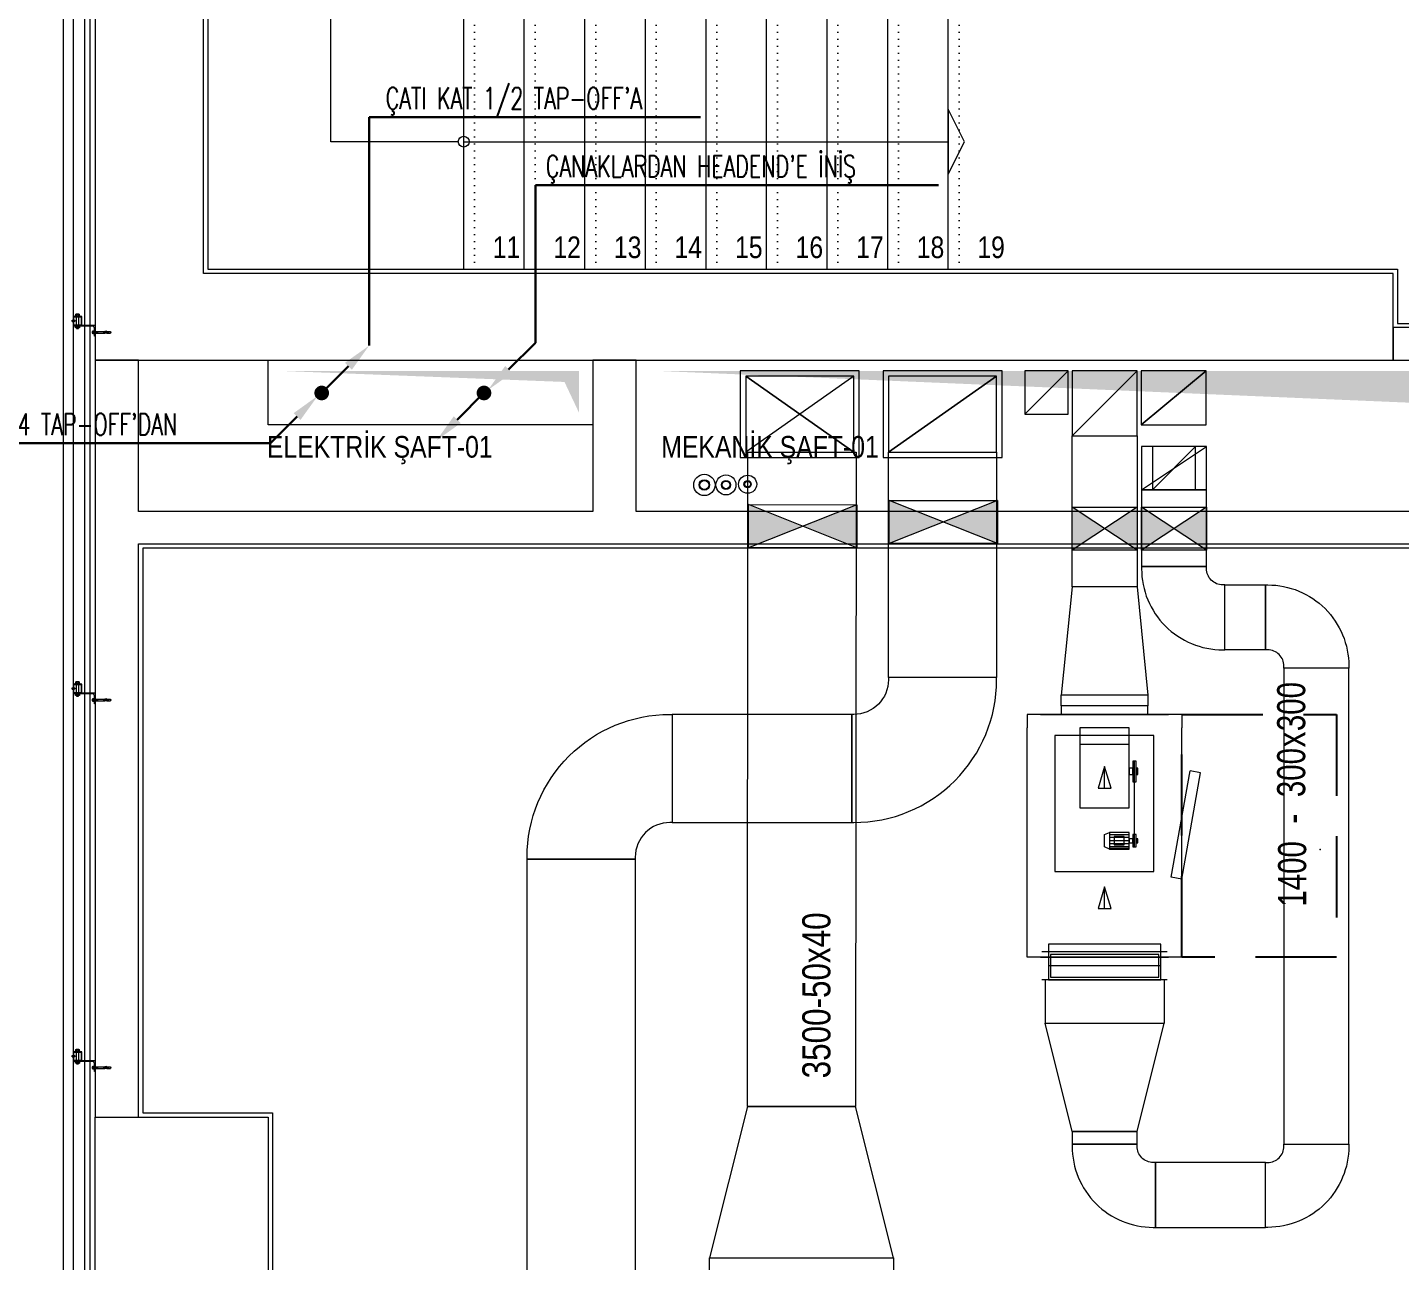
# Model space of a CAD drawing. Extents: x -2365 to 41970, y -230 to 8114.
# Drawn here: x 23765 to 24399, y 3126 to 3696 of the extents above; entities that cross this region are included whole.
import ezdxf
from ezdxf.enums import TextEntityAlignment as Align

# ---------------------------------------------------------------- set-up
doc = ezdxf.new("R2010")
doc.units = 0
doc.header["$LTSCALE"] = 25
doc.linetypes.add('DASHED', pattern=[0.75, 0.5, -0.25])
doc.linetypes.add('DOT2', pattern=[0.125, 0, -0.125])
doc.layers.get('0').update_dxf_attribs({"color": 9, "lineweight": 9})
for name, color, linetype, lineweight in [('00', 9, 'Continuous', 9), ('01', 9, 'Continuous', 9), ('06D', 9, 'Continuous', 9), ('09D', 9, 'Continuous', 9), ('10', 9, 'Continuous', 9), ('10A', 9, 'Continuous', 9), ('14', 9, 'Continuous', 9), ('19', 9, 'Continuous', 9), ('19D', 9, 'DOT2', 9), ('21', 9, 'Continuous', 9), ('33', 9, 'BATTING', 9), ('E-AŞAĞIDAN GELİP YUKARIYA GİDEN HAT', 7, 'Continuous', 30), ('E-KABLO', 7, 'Continuous', 30)]:
    doc.layers.add(name, color=color, linetype=linetype, lineweight=lineweight)
doc.styles.add('DEBI-BLOCK', font='arial.ttf', dxfattribs={"width": 0.8})
doc.styles.add('E-YAZI', font='txttw.shx')
doc.styles.add('MuuM_TEXT-STANDART', font='ARIALN.TTF')
doc.styles.add('Y200-ARIAL', font='arial.ttf', dxfattribs={"width": 0.8})
doc.linetypes.add('BATTING', pattern='A,0.0001,-0.1,[134,ltypeshp.shx,S=0.1,R=0,X=-0.1,Y=0],-0.2,[134,ltypeshp.shx,S=0.1,R=180,X=0.1,Y=0],-0.1', length=0.4001)

# ---------------------------------------------------------------- blocks, each defined once
blk = doc.blocks.new('0_arrowstairs')
blk.add_lwpolyline([(0, 0), (0, -30), (15, 0), (0, 30)], close=True)
blk = doc.blocks.new('*U501')
blk.add_lwpolyline([(0, 0), (0, 448)])
blk.add_circle((0, 0), 5)
at = {"rotation": 90}
blk.add_blockref('0_arrowstairs', (0, 448), dxfattribs=at)
blk = doc.blocks.new('*U497')
blk.add_lwpolyline([(0, 0), (0, 504)])
blk.add_circle((0, 0), 5)
at = {"rotation": 90}
blk.add_blockref('0_arrowstairs', (0, 504), dxfattribs=at)
blk = doc.blocks.new('merdvn2.mekanik')
at = {"layer": '19', "linetype": 'Continuous'}
for points in [[(23955.84, -297.5), (23955.84, -179.5)], [(24036.58, -302.5), (23978.25, -179.5)], [(24042.17, -302.5), (23983.84, -179.5)], [(24011.84, -237.5), (24011.84, -179.5)], [(24039.84, -297.5), (24039.84, -179.5)], [(24067.84, -297.5), (24067.84, -179.5)], [(24095.84, -297.5), (24095.84, -179.5)], [(24123.84, -297.5), (24123.84, -179.5)], [(24151.84, -297.5), (24151.84, -179.5)], [(24179.84, -297.5), (24179.84, -179.5)], [(24207.84, -297.5), (24207.84, -179.5)], [(23983.84, -297.5), (23983.84, -191.48)], [(24011.84, -297.5), (24011.84, -249.48)], [(24036.58, -302.5), (23955.84, -302.5), (23955.84, -322.5), (23955.84, -322.5), (24230.84, -322.5), (24230.84, -307.5), (24235.84, -307.5), (24235.84, -327.5), (24230.84, -327.5), (23950.84, -327.5), (23950.84, -327.5), (23950.84, -297.5), (24034.25, -297.5)], [(23955.84, -445.5), (23955.84, -327.5)], [(23983.84, -445.5), (23983.84, -327.5)], [(24011.84, -445.5), (24011.84, -327.5)], [(24039.84, -445.5), (24039.84, -327.5)], [(24067.84, -445.5), (24067.84, -327.5)], [(24095.84, -445.5), (24095.84, -327.5)], [(24123.84, -445.5), (24123.84, -327.5)], [(24151.84, -445.5), (24151.84, -327.5)], [(24179.84, -445.5), (24179.84, -327.5)]]:
    blk.add_lwpolyline(points, dxfattribs=at)
at = {"layer": '19'}
for points in [[(24042.17, -302.5), (23983.84, -179.5)], [(23953.34, -386.5), (23894.34, -386.5), (23894.34, -238.5), (23948.34, -238.5)], [(24039.84, -297.5), (24235.84, -297.5), (24235.84, -297.5), (24235.84, -302.5), (24235.84, -302.5), (24042.17, -302.5)]]:
    blk.add_lwpolyline(points, dxfattribs=at)
at = {"layer": '19D'}
for points in [[(23950.84, -297.5), (23950.84, -179.5)], [(23978.84, -302.5), (23978.84, -179.5)], [(24006.84, -228), (24006.84, -179.5)], [(24034.84, -241.83), (24034.84, -179.5)], [(24062.84, -302.5), (24062.84, -179.5)], [(24090.84, -302.5), (24090.84, -179.5)], [(24118.84, -302.5), (24118.84, -179.5)], [(24146.84, -302.5), (24146.84, -179.5)], [(24174.84, -302.5), (24174.84, -179.5)], [(24202.84, -302.5), (24202.84, -179.5)], [(24006.84, -241.83), (24006.84, -236.5)], [(24006.84, -302.5), (24006.84, -239.78)], [(23960.84, -445.5), (23960.84, -327.5)], [(23988.84, -445.5), (23988.84, -327.5)], [(24016.84, -445.5), (24016.84, -327.5)], [(24044.84, -445.5), (24044.84, -327.5)], [(24072.84, -445.5), (24072.84, -327.5)], [(24100.84, -445.5), (24100.84, -327.5)], [(24128.84, -445.5), (24128.84, -327.5)], [(24156.84, -445.5), (24156.84, -327.5)], [(24184.84, -445.5), (24184.84, -327.5)]]:
    blk.add_lwpolyline(points, dxfattribs=at)
at = {"layer": '19', "xscale": 0.5, "yscale": 0.5, "zscale": 0.5}
for name, p, rotation in [('*U497', (24207.84, -238.5), 90), ('*U501', (23955.84, -386.5), 270)]:
    blk.add_blockref(name, p, dxfattribs=dict(at, rotation=rotation))
at = {"layer": '21', "style": 'MuuM_TEXT-STANDART'}
for s, p in [('10', (23939.65, -184.5)), ('9', (23967.65, -184.5)), ('8', (23995.65, -184.5)), ('7', (24023.65, -184.5)), ('6', (24051.65, -184.5)), ('5', (24079.65, -184.5)), ('4', (24107.65, -184.5)), ('3', (24135.65, -184.5)), ('2', (24163.65, -184.5)), ('1', (24191.65, -184.5)), ('M01 (19x16.5 / 28)', (24127.43, -223.28)), ('11', (23981.98, -430.33)), ('12', (24009.98, -430.33)), ('13', (24037.98, -430.33)), ('14', (24065.98, -430.33)), ('15', (24093.98, -430.33)), ('16', (24121.98, -430.33)), ('17', (24149.98, -430.33)), ('18', (24177.98, -430.33)), ('19', (24205.98, -430.33))]:
    blk.add_text(s, height=10, dxfattribs=at).set_placement(p, align=Align.TOP_RIGHT)
blk = doc.blocks.new('p-kolon-80x80-vw')
at = {"layer": '01'}
blk.add_lwpolyline([(-40, -40), (-40, 40), (40, 40), (40, -40)], close=True, dxfattribs=at)
blk = doc.blocks.new('cxvxv')
for p, q in [((-21988.4, 8560.98, 0), (-21988.4, 8560.32, 0)), ((-21988.4, 8560.32, 0), (-21986.64, 8560.32, 0)), ((-21986.86, 8561.07, 0), (-21988.18, 8561.07, 0)), ((-21988.02, 8561.25, 0), (-21987.03, 8561.3, 0)), ((-21988.02, 8561.25, 0), (-21988, 8561.26, 0)), ((-21988, 8561.23, 0), (-21988.02, 8561.25, 0)), ((-21988.02, 8561.13, 0), (-21987.03, 8561.19, 0)), ((-21988.02, 8561.13, 0), (-21988, 8561.14, 0)), ((-21988, 8561.11, 0), (-21988.02, 8561.13, 0)), ((-21988.02, 8560.32, 0), (-21987.02, 8560.32, 0)), ((-21988.02, 8560.28, 0), (-21988.02, 8560.32, 0)), ((-21988.02, 8560.11, 0), (-21988.02, 8555.61, 0)), ((-21988, 8561.3, 0), (-21987.94, 8561.35, 0)), ((-21988, 8561.26, 0), (-21988, 8561.3, 0)), ((-21988, 8561.14, 0), (-21988, 8561.23, 0)), ((-21988, 8561.07, 0), (-21988, 8561.11, 0)), ((-21987.96, 8560.98, 0), (-21987.96, 8560.32, 0)), ((-21987.54, 8561.35, 0), (-21987.94, 8561.35, 0)), ((-21987.7, 8561.05, 0), (-21987.7, 8561.08, 0)), ((-21987.7, 8561.07, 0), (-21987.7, 8561.07, 0)), ((-21987.54, 8561.35, 0), (-21987.1, 8561.35, 0)), ((-21987.03, 8561.3, 0), (-21987.1, 8561.35, 0)), ((-21987.08, 8560.64, 0), (-21987.08, 8560.98, 0)), ((-21987.08, 8560.64, 0), (-21987.08, 8560.32, 0)), ((-21987.06, 8560.32, 0), (-21987.06, 8560.28, 0)), ((-21987.06, 8555.61, 0), (-21987.06, 8560.11, 0)), ((-21987.05, 8561.32, 0), (-21987.03, 8561.3, 0)), ((-21987.03, 8561.3, 0), (-21987.05, 8561.28, 0)), ((-21987.03, 8561.3, 0), (-21987.05, 8561.29, 0)), ((-21987.05, 8561.28, 0), (-21987.05, 8561.2, 0)), ((-21987.05, 8561.2, 0), (-21987.03, 8561.19, 0)), ((-21987.03, 8561.19, 0), (-21987.05, 8561.17, 0)), ((-21987.05, 8561.17, 0), (-21987.05, 8561.08, 0)), ((-21987.05, 8561.08, 0), (-21987.03, 8561.07, 0)), ((-21987.02, 8560.32, 0), (-21987.02, 8560.28, 0)), ((-21987.02, 8555.61, 0), (-21987.02, 8560.11, 0)), ((-21986.64, 8560.32, 0), (-21986.64, 8560.98, 0)), ((-21988.4, 8555.4, 0), (-21986.64, 8555.4, 0)), ((-21988.4, 8554.74, 0), (-21988.4, 8555.4, 0)), ((-21986.86, 8554.65, 0), (-21988.17, 8554.65, 0)), ((-21988.02, 8555.44, 0), (-21988.02, 8555.4, 0)), ((-21988.02, 8555.4, 0), (-21987.02, 8555.4, 0)), ((-21987.96, 8554.74, 0), (-21987.96, 8555.4, 0)), ((-21987.08, 8555.08, 0), (-21987.08, 8555.4, 0)), ((-21987.08, 8555.08, 0), (-21987.08, 8554.74, 0)), ((-21987.06, 8555.4, 0), (-21987.06, 8555.44, 0)), ((-21987.02, 8555.4, 0), (-21987.02, 8555.44, 0)), ((-21986.64, 8555.4, 0), (-21986.64, 8554.74, 0))]:
    blk.add_line(p, q)
at = {"elevation": 0}
for points in [[(-21986.3, 8560.11), (-21988.7, 8560.11), (-21988.7, 8560.28), (-21986.3, 8560.28)], [(-21986.3, 8555.61), (-21988.7, 8555.61), (-21988.7, 8555.44), (-21986.3, 8555.44)]]:
    blk.add_lwpolyline(points, close=True, dxfattribs=at)
for points in [[(-21987.98, 8560.28), (-21987.98, 8560.32)], [(-21987.98, 8560.11), (-21987.98, 8555.61)], [(-21987.98, 8555.44), (-21987.98, 8555.4)]]:
    blk.add_lwpolyline(points, dxfattribs=at)
for centre, radius, start, end in [((-21988.18, 8560.75, 0), 0.315, 45.8497, 134.1503), ((-21987.52, 8559.95, 0), 1.12, 66.87008, 113.12992), ((-21987.52, 8559.95, 0), 1.12, 66.87008, 113.12992), ((-21986.86, 8560.76, 0), 0.313, 45.44896, 134.55104), ((-21988.18, 8554.97, 0), 0.315, 225.8497, 314.1503), ((-21987.52, 8555.77, 0), 1.12, 246.87008, 293.12992), ((-21987.52, 8555.77, 0), 1.12, 246.87008, 293.12992), ((-21986.86, 8554.96, 0), 0.313, 225.44896, 314.55104)]:
    blk.add_arc(centre, radius, start, end)
blk = doc.blocks.new('VIDA')
for p, q in [((-18072, 6523.9), (-18071.9, 6524)), ((-18071.9, 6523.8), (-18072, 6523.9)), ((-18071.9, 6524), (-18070.1, 6524.7)), ((-18069.6, 6522.9), (-18071.9, 6523.8)), ((-18069.7, 6524.9), (-18070.6, 6523.2)), ((-18070.6, 6523.2), (-18070.1, 6524.7)), ((-18070.1, 6524.7), (-18069.9, 6525.1)), ((-18069.9, 6525.1), (-18070.1, 6524.1)), ((-18070.1, 6524.1), (-18070, 6524.3)), ((-18070, 6524.3), (-18069.8, 6525.1)), ((-18069.9, 6525.1), (-18069.8, 6525.1)), ((-18069.8, 6525.1), (-18069.7, 6524.9)), ((-18069.7, 6524.9), (-18069.3, 6525)), ((-18069.6, 6522.8), (-18069.1, 6525)), ((-18069.6, 6522.8), (-18069.6, 6522.9)), ((-18069.4, 6522.4), (-18069.6, 6522.8)), ((-18068.9, 6525.3), (-18069.4, 6522.4)), ((-18069.3, 6522.4), (-18069.4, 6522.4)), ((-18069.3, 6522.4), (-18068.9, 6525.3)), ((-18069.3, 6525), (-18069.1, 6525)), ((-18069.1, 6522.8), (-18069.3, 6522.4)), ((-18069.1, 6525), (-18068.9, 6525.3)), ((-18068.7, 6522.8), (-18069.1, 6522.8)), ((-18068.9, 6525.3), (-18068.9, 6525.3)), ((-18068.9, 6525.3), (-18068.7, 6525)), ((-18068.7, 6522.8), (-18068.2, 6525)), ((-18068.7, 6525), (-18068.2, 6525)), ((-18068.5, 6522.4), (-18068.7, 6522.8)), ((-18068, 6525.3), (-18068.5, 6522.4)), ((-18068.4, 6522.4), (-18068.5, 6522.4)), ((-18068.4, 6522.4), (-18067.9, 6525.3)), ((-18068.2, 6522.8), (-18068.4, 6522.4)), ((-18068.2, 6522.8), (-18068.4, 6522.4)), ((-18068.2, 6525), (-18068, 6525.3)), ((-18067.7, 6525), (-18068.2, 6522.8)), ((-18067.7, 6522.8), (-18068.2, 6522.8)), ((-18067.9, 6525.3), (-18068, 6525.3)), ((-18067.9, 6525.3), (-18067.7, 6525)), ((-18067.7, 6522.8), (-18067.2, 6525)), ((-18067.7, 6525), (-18067.2, 6525)), ((-18067.5, 6522.4), (-18067.7, 6522.8)), ((-18067, 6525.3), (-18067.5, 6522.4)), ((-18067.4, 6522.4), (-18067.5, 6522.4)), ((-18067.4, 6522.4), (-18066.9, 6525.3)), ((-18067.2, 6522.8), (-18067.4, 6522.4)), ((-18067.2, 6522.8), (-18067.4, 6522.4)), ((-18067.2, 6525), (-18067, 6525.3)), ((-18066.7, 6525), (-18067.2, 6522.8)), ((-18066.7, 6522.8), (-18067.2, 6522.8)), ((-18066.9, 6525.3), (-18067, 6525.3)), ((-18066.9, 6525.3), (-18066.7, 6525)), ((-18066.3, 6525), (-18066.7, 6525)), ((-18066.7, 6522.8), (-18066.3, 6525)), ((-18066.5, 6522.4), (-18066.7, 6522.8)), ((-18066.1, 6525.3), (-18066.5, 6522.4)), ((-18066.5, 6522.4), (-18066, 6525.3)), ((-18066.3, 6522.8), (-18066.5, 6522.4)), ((-18066.3, 6522.8), (-18066.5, 6522.4)), ((-18066.5, 6522.4), (-18066.5, 6522.4)), ((-18066.3, 6525), (-18066.1, 6525.3)), ((-18065.8, 6525), (-18066.3, 6522.8)), ((-18066.3, 6522.8), (-18065.8, 6522.8)), ((-18066, 6525.3), (-18066.1, 6525.3)), ((-18066, 6525.3), (-18065.8, 6525)), ((-18065.8, 6522.8), (-18065.3, 6525)), ((-18065.8, 6525), (-18065.3, 6525)), ((-18065.6, 6522.4), (-18065.8, 6522.8)), ((-18065.1, 6525.3), (-18065.6, 6522.4)), ((-18065.5, 6522.4), (-18065.6, 6522.4)), ((-18065.5, 6522.4), (-18065, 6525.3)), ((-18065.3, 6522.8), (-18065.5, 6522.4)), ((-18065.3, 6522.8), (-18065.5, 6522.4)), ((-18065.3, 6525), (-18065.1, 6525.3)), ((-18064.8, 6525), (-18065.3, 6522.8)), ((-18064.8, 6522.8), (-18065.3, 6522.8)), ((-18065.1, 6525.3), (-18065, 6525.3)), ((-18065, 6525.3), (-18064.8, 6525)), ((-18064.8, 6525), (-18064.3, 6525)), ((-18064.8, 6522.8), (-18064.3, 6525)), ((-18064.6, 6522.4), (-18064.8, 6522.8)), ((-18064.1, 6525.3), (-18064.6, 6522.4)), ((-18064.5, 6522.4), (-18064.6, 6522.4)), ((-18064.5, 6522.4), (-18064, 6525.3)), ((-18064.3, 6522.8), (-18064.5, 6522.4)), ((-18064.3, 6522.8), (-18064.5, 6522.4)), ((-18064.3, 6525), (-18064.1, 6525.3)), ((-18063.8, 6525), (-18064.3, 6522.8)), ((-18063.8, 6522.8), (-18064.3, 6522.8)), ((-18064, 6525.3), (-18064.1, 6525.3)), ((-18064, 6525.3), (-18063.8, 6525)), ((-18063.8, 6522.8), (-18062, 6525)), ((-18062, 6525), (-18063.8, 6525)), ((-18063.6, 6522.4), (-18063.8, 6522.8)), ((-18063.6, 6522.4), (-18061.7, 6525.3)), ((-18061.8, 6525.3), (-18063.6, 6522.4)), ((-18062, 6522.8), (-18063.6, 6522.4)), ((-18062, 6522.8), (-18063.6, 6522.4)), ((-18063.6, 6522.4), (-18063.6, 6522.4)), ((-18061.5, 6525), (-18063.4, 6522.8)), ((-18063.4, 6522.8), (-18061.5, 6522.8)), ((-18061.7, 6525.3), (-18063.2, 6525.3)), ((-18062.7, 6522.4), (-18061.5, 6522.8)), ((-18062.6, 6522.4), (-18062.1, 6525.3)), ((-18062.4, 6522.8), (-18062.6, 6522.4)), ((-18062.4, 6522.8), (-18062.6, 6522.4)), ((-18062.6, 6522.4), (-18061.3, 6522.4)), ((-18062.4, 6525), (-18062.2, 6525.3)), ((-18061.5, 6525), (-18062.4, 6525)), ((-18061.5, 6522.8), (-18062.4, 6525)), ((-18061.9, 6525), (-18062.4, 6522.8)), ((-18061.9, 6522.8), (-18062.4, 6522.8)), ((-18062.2, 6525.3), (-18062.1, 6525.3)), ((-18062.2, 6525.3), (-18061.3, 6522.4)), ((-18062.1, 6525.3), (-18061.9, 6525)), ((-18062, 6525), (-18061.8, 6525.3)), ((-18061.9, 6525), (-18061.4, 6525)), ((-18061.9, 6522.8), (-18061.4, 6525)), ((-18061.7, 6522.4), (-18061.9, 6522.8)), ((-18061.2, 6525.3), (-18061.7, 6522.4)), ((-18061.7, 6525.3), (-18061.5, 6525)), ((-18061.6, 6522.4), (-18061.7, 6522.4)), ((-18061.6, 6522.4), (-18061.2, 6525.3)), ((-18061.4, 6522.8), (-18061.6, 6522.4)), ((-18061.4, 6522.8), (-18061.6, 6522.4)), ((-18061.4, 6525), (-18061.2, 6525.3)), ((-18061, 6525), (-18061.4, 6522.8)), ((-18060.9, 6522.8), (-18061.4, 6522.8)), ((-18061.2, 6525.3), (-18061, 6525)), ((-18061.2, 6525.3), (-18061.2, 6525.3)), ((-18061, 6525), (-18060.5, 6525)), ((-18060.9, 6522.8), (-18060.5, 6525)), ((-18060.7, 6522.4), (-18060.9, 6522.8)), ((-18060.7, 6522.4), (-18060.2, 6525.3)), ((-18060.3, 6525.3), (-18060.7, 6522.4)), ((-18060.5, 6522.8), (-18060.7, 6522.4)), ((-18060.5, 6522.8), (-18060.7, 6522.4)), ((-18060.7, 6522.4), (-18060.7, 6522.4)), ((-18060.5, 6525), (-18060.3, 6525.3)), ((-18060, 6525), (-18060.5, 6522.8)), ((-18060.5, 6522.8), (-18060, 6522.8)), ((-18060.3, 6525.3), (-18060.2, 6525.3)), ((-18060.2, 6525.3), (-18060, 6525)), ((-18060, 6525), (-18059.5, 6525)), ((-18060, 6522.8), (-18059.5, 6525)), ((-18059.8, 6522.4), (-18060, 6522.8)), ((-18059.3, 6525.3), (-18059.8, 6522.4)), ((-18059.7, 6522.4), (-18059.8, 6522.4)), ((-18059.7, 6522.4), (-18059.2, 6525.3)), ((-18059.5, 6522.8), (-18059.7, 6522.4)), ((-18059.5, 6522.8), (-18059.7, 6522.4)), ((-18059.5, 6525), (-18059.3, 6525.3)), ((-18059.2, 6524), (-18059.5, 6522.8)), ((-18059.5, 6522.8), (-18059.2, 6522.8)), ((-18059.3, 6525.3), (-18059.2, 6525.3)), ((-18058.1, 6526.6), (-18059.2, 6526.6)), ((-18059.2, 6521.2), (-18059.2, 6526.6)), ((-18058.1, 6521.2), (-18059.2, 6521.2))]:
    blk.add_line(p, q)
for points in [[(-18068.7, 6525), (-18069.1, 6522.8)], [(-18057.2, 6524.3), (-18057.5, 6524), (-18057.5, 6523.8), (-18057.2, 6523.5)]]:
    blk.add_lwpolyline(points)
for centre, start, end in [((-18062.4, 6523.6), 7.50951, 35.24269), ((-18062.4, 6524.2), 324.75731, 352.49049)]:
    blk.add_arc(centre, 5.21, start, end)
blk = doc.blocks.new('çelik dübel')
at = {"ltscale": 7}
for p, q in [((-87.2, -2), (-85, 2)), ((-85, -6), (-85, 2)), ((-68, 2), (-85, 2)), ((-75, -6), (-75, 2)), ((-70, -6), (-70, 2)), ((-68, 3), (-58, 2)), ((-68, -7), (-68, 3)), ((-58, -6), (-58, 2)), ((-8.5, 2), (-58, 2)), ((-53, 1.5), (-58, 1.5)), ((-53, -6), (-53, 2)), ((-25, -6), (-25, 2)), ((-25, -6), (-23.9, 2)), ((-23, -6), (-21.9, 2)), ((-21, -6), (-19.9, 2)), ((-19, -6), (-17.9, 2)), ((-17, -6), (-15.9, 2)), ((-85, -6), (-87.2, -2)), ((-68, -6), (-85, -6)), ((-68, -7), (-58, -6)), ((-53, -5.5), (-58, -5.5)), ((-8.5, -6), (-58, -6))]:
    blk.add_line(p, q, dxfattribs=at)
for p, q in [((-15, -6), (-13.9, 2)), ((-13, -6), (-11.9, 2)), ((-11, -6), (-10, 1.1)), ((-10, -9), (-10, 5)), ((-9, 5), (-10, 5)), ((-10, 3), (-10, 5)), ((-9, -9), (-9, 5)), ((-8.5, 2), (-8.5, 3)), ((-8.5, -4), (-8.5, 0)), ((-5, 4), (-7.5, 4)), ((-5, 1), (-7.5, 1)), ((-4, 2), (-4, 3)), ((-1, 2), (-4, 2)), ((-4, -4), (-4, 0)), ((-3, -6), (-1.9, 2)), ((-1, -6), (0, 1.1)), ((0, -5), (0, 1)), ((-10, -7), (-10, -9.1)), ((-9, -9), (-10, -9)), ((-8.5, -6), (-8.5, -7)), ((-5, -5), (-7.5, -5)), ((-5, -8), (-7.5, -8)), ((-4, -6), (-4, -7)), ((-1, -6), (-4, -6))]:
    blk.add_line(p, q)
for points in [[(-68, 0.6), (-67.4, 0.4), (-67, 0.1), (-66.6, -0.3), (-66.2, -0.8), (-65.9, -1.3), (-65.7, -1.9), (-65.4, -2.3), (-65.2, -2.8), (-65, -3.1), (-64.8, -3.3), (-64.6, -3.5), (-64.4, -3.6), (-64.2, -3.5), (-63.9, -3.5), (-63.7, -3.3), (-63.5, -3.1), (-63.2, -2.9), (-62.9, -2.6), (-62.7, -2.3), (-62.4, -2), (-62.1, -1.7), (-61.9, -1.4), (-61.6, -1.1), (-61.4, -0.9), (-61.2, -0.7), (-61, -0.6), (-60.8, -0.5), (-60.6, -0.5), (-60.4, -0.5), (-60.3, -0.7), (-60.1, -0.9), (-59.9, -1.1), (-59.8, -1.5), (-59.6, -1.9), (-59.4, -2.3), (-59.2, -2.7), (-58.9, -3), (-58.7, -3.3), (-58.4, -3.5), (-58, -3.5)], [(-68, -0.5), (-68, -0.5), (-67.9, -0.5), (-67.9, -0.5), (-67.8, -0.5), (-67.8, -0.6), (-67.7, -0.6), (-67.7, -0.6), (-67.6, -0.7), (-67.6, -0.7), (-67.6, -0.8), (-67.5, -0.8), (-67.5, -0.8), (-67.5, -0.9), (-67.4, -0.9), (-67.4, -0.9), (-67.3, -1), (-67.3, -1), (-67.3, -1.1), (-67.2, -1.1), (-67.2, -1.2), (-67.2, -1.2), (-67.1, -1.3), (-67.1, -1.3), (-67.1, -1.4), (-67, -1.4), (-67, -1.5), (-67, -1.5), (-66.9, -1.6), (-66.9, -1.6), (-66.9, -1.7), (-66.9, -1.7), (-66.8, -1.8), (-66.8, -1.9), (-66.8, -1.9), (-66.7, -2), (-66.7, -2), (-66.7, -2.1), (-66.6, -2.2), (-66.6, -2.2), (-66.6, -2.3), (-66.6, -2.3), (-66.5, -2.4), (-66.5, -2.5), (-66.5, -2.5), (-66.4, -2.6), (-66.4, -2.7), (-66.4, -2.7), (-66.3, -2.8), (-66.3, -2.8), (-66.3, -2.9), (-66.3, -3), (-66.2, -3), (-66.2, -3.1), (-66.2, -3.1), (-66.1, -3.2), (-66.1, -3.2), (-66.1, -3.3), (-66, -3.4), (-66, -3.4), (-66, -3.5), (-65.9, -3.5), (-65.9, -3.6), (-65.9, -3.6), (-65.8, -3.7), (-65.8, -3.7), (-65.7, -3.8), (-65.7, -3.8), (-65.7, -3.9), (-65.6, -3.9), (-65.6, -4), (-65.5, -4), (-65.5, -4.1), (-65.4, -4.1), (-65.4, -4.1), (-65.3, -4.2), (-65.3, -4.2), (-65.2, -4.3), (-65.2, -4.3), (-65.1, -4.3), (-65, -4.4), (-65, -4.4), (-64.9, -4.4), (-64.9, -4.4), (-64.8, -4.5), (-64.7, -4.5), (-64.7, -4.5), (-64.6, -4.5), (-64.5, -4.5), (-64.5, -4.5), (-64.4, -4.5), (-64.3, -4.5), (-64.3, -4.5), (-64.2, -4.5), (-64.1, -4.5), (-64.1, -4.5), (-64, -4.5), (-64, -4.5), (-63.9, -4.5), (-63.8, -4.5), (-63.8, -4.5), (-63.7, -4.4), (-63.7, -4.4), (-63.6, -4.4), (-63.6, -4.4), (-63.5, -4.4), (-63.4, -4.3), (-63.4, -4.3), (-63.3, -4.3), (-63.3, -4.3), (-63.3, -4.2), (-63.2, -4.2), (-63.2, -4.2), (-63.1, -4.1), (-63.1, -4.1), (-63, -4.1), (-63, -4), (-62.9, -4), (-62.9, -4), (-62.9, -3.9), (-62.8, -3.9), (-62.8, -3.9), (-62.7, -3.8), (-62.7, -3.8), (-62.7, -3.8), (-62.6, -3.7), (-62.6, -3.7), (-62.5, -3.6), (-62.5, -3.6), (-62.5, -3.6), (-62.4, -3.5), (-62.4, -3.5), (-62.4, -3.5), (-62.3, -3.4), (-62.3, -3.4), (-62.2, -3.3), (-62.2, -3.3), (-62.2, -3.3), (-62.1, -3.2), (-62.1, -3.2), (-62.1, -3.1), (-62, -3.1), (-62, -3.1), (-62, -3), (-61.9, -3), (-61.9, -2.9), (-61.9, -2.9), (-61.8, -2.9), (-61.8, -2.8), (-61.7, -2.8), (-61.7, -2.7), (-61.7, -2.7), (-61.6, -2.6), (-61.6, -2.6), (-61.6, -2.6), (-61.5, -2.5), (-61.5, -2.5), (-61.5, -2.5), (-61.4, -2.4), (-61.4, -2.4), (-61.4, -2.3), (-61.3, -2.3), (-61.3, -2.3), (-61.3, -2.2), (-61.3, -2.2), (-61.2, -2.2), (-61.2, -2.1), (-61.2, -2.1), (-61.1, -2), (-61.1, -2), (-61.1, -2), (-61, -1.9), (-61, -1.9), (-61, -1.9), (-61, -1.9), (-60.9, -1.8), (-60.9, -1.8), (-60.9, -1.8), (-60.9, -1.8), (-60.9, -1.8), (-60.9, -1.7), (-60.8, -1.7), (-60.8, -1.7), (-60.8, -1.7), (-60.8, -1.7), (-60.8, -1.7), (-60.8, -1.8), (-60.7, -1.8), (-60.7, -1.8), (-60.7, -1.8), (-60.7, -1.9), (-60.7, -1.9), (-60.7, -1.9), (-60.6, -2), (-60.6, -2), (-60.6, -2.1), (-60.6, -2.1), (-60.6, -2.1), (-60.5, -2.2), (-60.5, -2.2), (-60.5, -2.3), (-60.5, -2.3), (-60.4, -2.4), (-60.4, -2.5), (-60.4, -2.5), (-60.4, -2.6), (-60.3, -2.6), (-60.3, -2.7), (-60.3, -2.7), (-60.3, -2.8), (-60.2, -2.8), (-60.2, -2.9), (-60.2, -3), (-60.1, -3), (-60.1, -3.1), (-60.1, -3.1), (-60, -3.2), (-60, -3.2), (-59.9, -3.3), (-59.9, -3.4), (-59.9, -3.4), (-59.8, -3.5), (-59.8, -3.5), (-59.7, -3.6), (-59.7, -3.6), (-59.6, -3.7), (-59.6, -3.8), (-59.5, -3.8), (-59.5, -3.9), (-59.4, -3.9), (-59.3, -4), (-59.3, -4), (-59.2, -4.1), (-59.1, -4.2), (-59, -4.2), (-58.9, -4.3), (-58.8, -4.3), (-58.6, -4.4), (-58.4, -4.4), (-58.2, -4.5), (-58, -4.5)]]:
    blk.add_lwpolyline(points)
for centre, start, end in [((-7.5, 3), 90, 180), ((-7.5, 2), 180, 270), ((-7.5, 0), 90, 180), ((-5, 3), 0, 90), ((-5, 2), 270, 0), ((-5, 0), 0, 90), ((-1, 1), 0, 90), ((-7.5, -4), 180, 270), ((-7.5, -6), 90, 180), ((-7.5, -7), 180, 270), ((-5, -4), 270, 0), ((-5, -6), 0, 90), ((-5, -7), 270, 0), ((-1, -5), 270, 0)]:
    blk.add_arc(centre, 1, start, end)
blk = doc.blocks.new('kjdol')
at = {"elevation": -249.79}
for points in [[(77397.97, 60089.9), (77397.97, 60085.9), (77393.97, 60085.9), (77393.97, 60089.9)], [(77397.77, 60089.7), (77397.77, 60086.1), (77394.17, 60086.1), (77394.17, 60089.7)]]:
    blk.add_lwpolyline(points, close=True, dxfattribs=at)
at = {"ltscale": 10, "elevation": -278.89}
blk.add_lwpolyline([(77394.12, 60089.89), (77403.28, 60089.89, 0.460237), (77404.18, 60090.79), (77404.18, 60094.89), (77403.78, 60094.89), (77403.78, 60091.29, -0.414214), (77402.78, 60090.29), (77394.12, 60090.29)], format="xyb", close=True, dxfattribs=at)
blk.add_blockref('cxvxv', (99383.5, 51530.11, -249.79))
at = {"extrusion": (0, 0, -1), "xscale": 0.1000000000058208, "yscale": 0.1000000000058208, "zscale": -0.0999999999999091}
blk.add_blockref('çelik dübel', (-77402.74, 60093.36, 459.25), dxfattribs=at)
at = {"xscale": 0.1000000000058208, "yscale": 0.1000000000058208, "zscale": 0.1000000000058208, "rotation": 180}
blk.add_blockref('VIDA', (75587.75, 60740.29, -249.79), dxfattribs=at)
blk = doc.blocks.new('cephekompozit2.kat')
at = {"layer": '10A'}
blk.add_lwpolyline([(675.08, 25963.77), (675, 29556.27), (679.5, 29556.27), (679.58, 25963.77), (675.08, 25963.77)], dxfattribs=at)
at = {"layer": '33', "ltscale": 0.2}
blk.add_lwpolyline([(3171.67, 25868.02), (2347.5, 25868.02), (2347.5, 25967.81), (687.5, 25967.81), (687.5, 27013.02), (687.37, 29553.02), (2347.5, 29553.02), (2347.5, 29653.02), (3181.67, 29653.02)], dxfattribs=at)
at = {"layer": '10', "xscale": -1, "rotation": 180}
for p in [(-76714.47, 89306.55, 278.89), (-76714.47, 89136.55, 278.89), (-76714.47, 88966.55, 278.89)]:
    blk.add_blockref('kjdol', p, dxfattribs=at)
blk = doc.blocks.new('DEBI001')
at = {"extrusion": (-1, 0, 2e-16)}
blk.add_point((0, 0), dxfattribs=at)
at = {"style": 'DEBI-BLOCK', "width": 0.75, "flags": 8}
for tag, p in [('DEBI', (0.3, 0.2)), ('-', (1.277, 0.2))]:
    blk.add_attdef(tag, text='', height=1, dxfattribs=at).set_placement(p, align=Align.BOTTOM_RIGHT)
blk.add_attdef('KESITX', text='', height=1, dxfattribs=at).set_placement((3.614, 1.533), align=Align.TOP_RIGHT)
at = {"style": 'DEBI-BLOCK', "width": 0.8, "flags": 8}
blk.add_attdef('X', text='', height=1, dxfattribs=at).set_placement((3.918, 1.533), align=Align.TOP_CENTER)
at = {"style": 'DEBI-BLOCK', "width": 0.75, "flags": 8}
blk.add_attdef('KESITY', text='', height=1, dxfattribs=at).set_placement((4.213, 1.533), align=Align.TOP_LEFT)
at = {"style": 'DEBI-BLOCK', "width": 0.75, "flags": 9}
blk.add_attdef('ID', text='', height=0.3, dxfattribs=at).set_placement((0, 0), align=Align.MIDDLE)
blk = doc.blocks.new('p-2.mekanik_cihaz')
h = blk.add_hatch(color=256)
h.paths.add_polyline_path([(2727.01, -386.84), (2752.01, -396.85), (2752.01, -376.85)])
h.paths.add_polyline_path([(2702.01, -376.84), (2702.01, -396.84), (2727.01, -386.84)])
h = blk.add_hatch(color=256)
h.paths.add_polyline_path([(2792.01, -384.84), (2817.01, -394.85), (2817.01, -374.85)])
h.paths.add_polyline_path([(2767.01, -374.84), (2767.01, -394.84), (2792.01, -384.84)])
h = blk.add_hatch(color=256)
h.paths.add_polyline_path([(2866.59, -387.94), (2851.59, -377.93), (2851.59, -397.93)])
h.paths.add_polyline_path([(2881.59, -397.94), (2881.59, -377.94), (2866.59, -387.94)])
h = blk.add_hatch(color=256)
h.paths.add_polyline_path([(2898.69, -387.94), (2883.69, -377.93), (2883.69, -397.93)])
h.paths.add_polyline_path([(2913.69, -397.94), (2913.69, -377.94), (2898.69, -387.94)])
for p, q in [((2829.69, -335), (2849.69, -315)), ((2851.59, -345), (2881.59, -315)), ((2883.49, -339.99), (2913.49, -314.99)), ((2750.69, -317.5), (2700.69, -352.5)), ((2700.69, -317.5), (2750.69, -352.5)), ((2816.69, -317.5), (2766.69, -352.5)), ((2883.69, -370), (2913.69, -350)), ((2888.69, -370), (2908.69, -350)), ((2752.01, -396.85), (2702.01, -376.84)), ((2752.01, -376.85), (2702.01, -396.84)), ((2817.01, -394.85), (2767.01, -374.84)), ((2817.01, -374.85), (2767.01, -394.84)), ((2881.59, -397.94), (2851.59, -377.93)), ((2881.59, -377.94), (2851.59, -397.93)), ((2913.69, -397.94), (2883.69, -377.93)), ((2913.69, -377.94), (2883.69, -397.93)), ((2851.59, -414.9), (2846.59, -464.9)), ((2881.59, -414.9), (2886.59, -464.9)), ((2886.59, -464.9), (2846.59, -464.9)), ((2846.59, -469.9), (2846.59, -464.9)), ((2886.59, -464.9), (2886.59, -469.9)), ((2830.79, -473.9), (2830.79, -480)), ((2902.29, -473.9), (2830.79, -473.9)), ((2886.59, -469.9), (2846.59, -469.9)), ((2902.29, -473.9), (2902.29, -480)), ((2830.79, -550), (2830.79, -480)), ((2902.29, -550), (2902.29, -480)), ((2877.99, -487.8), (2855.09, -487.8)), ((2880.39, -534.8), (2880.39, -495.6)), ((2897.39, -549.1), (2906.09, -499.9)), ((2902.29, -550), (2910.99, -500.8)), ((2910.99, -500.8), (2906.09, -499.9)), ((2877.99, -529.5), (2868.79, -529.5)), ((2877.99, -530.8), (2868.79, -530.8)), ((2877.99, -532.3), (2868.79, -532.3)), ((2877.99, -533.7), (2868.79, -533.7)), ((2877.99, -535), (2868.79, -535)), ((2877.99, -535.8), (2868.79, -535.8)), ((2877.99, -536.1), (2868.79, -536.1)), ((2830.79, -580), (2830.79, -550)), ((2902.29, -550), (2897.39, -549.1)), ((2902.29, -580), (2902.29, -550)), ((2830.79, -586.1), (2830.79, -580)), ((2895.59, -583.6), (2837.59, -583.6)), ((2902.29, -586.1), (2902.29, -580)), ((2902.29, -586.1), (2830.79, -586.1)), ((2892.59, -590.1), (2840.59, -590.1)), ((2895.59, -596.6), (2837.59, -596.6)), ((2839.09, -596.6), (2839.09, -616.6)), ((2894.09, -596.6), (2894.09, -616.6)), ((2839.09, -616.6), (2894.09, -616.6)), ((2851.59, -666.6), (2839.09, -616.6)), ((2881.59, -666.6), (2894.09, -616.6)), ((2701.49, -655.1), (2683.99, -725.1)), ((2768.99, -725.1), (2751.49, -655.1)), ((2851.59, -666.6), (2881.59, -666.6))]:
    blk.add_line(p, q)
at = {"ltscale": 10}
for p, q in [((2701.49, -655.1), (2751.49, -655.1)), ((2683.99, -725.1), (2768.99, -725.1)), ((2683.99, -745.1), (2683.99, -725.1)), ((2768.99, -725.1), (2768.99, -745.1))]:
    blk.add_line(p, q, dxfattribs=at)
for points in [[(2698.19, -355), (2753.19, -355), (2753.19, -315), (2698.19, -315)], [(2764.19, -355), (2819.19, -355), (2819.19, -315), (2764.19, -315)], [(2849.69, -315), (2829.69, -315), (2829.69, -335), (2849.69, -335)], [(2851.59, -345), (2881.59, -345), (2881.59, -315), (2851.59, -315)], [(2913.49, -314.99), (2883.49, -314.99), (2883.49, -339.99), (2913.49, -339.99)], [(2700.69, -352.5), (2750.69, -352.5), (2750.69, -317.5), (2700.69, -317.5)], [(2766.69, -352.5), (2816.69, -352.5), (2816.69, -317.5), (2766.69, -317.5)], [(2881.59, -345), (2881.59, -414.9), (2851.59, -414.9), (2851.59, -345)], [(2701.49, -655.1), (2701.69, -352.5), (2751.69, -352.5), (2751.49, -655.1)], [(2766.69, -456.8), (2766.69, -352.5), (2816.69, -352.5), (2816.69, -456.8)], [(2913.69, -370), (2913.69, -350), (2883.69, -350), (2883.69, -370)], [(2888.69, -370), (2908.69, -370), (2908.69, -350), (2888.69, -350)], [(2913.69, -405.44), (2913.69, -370), (2883.69, -370), (2883.69, -405.44)], [(2752.01, -376.85), (2752.01, -396.85), (2702.01, -396.84), (2702.01, -376.84)], [(2817.01, -374.85), (2817.01, -394.85), (2767.01, -394.84), (2767.01, -374.84)], [(2881.59, -377.94), (2881.59, -397.94), (2851.59, -397.93), (2851.59, -377.93)], [(2913.69, -377.94), (2913.69, -397.94), (2883.69, -397.93), (2883.69, -377.93)], [(2922.19, -413.94), (2940.99, -413.94), (2940.99, -443.94), (2922.19, -443.94)], [(2949.49, -452.44), (2949.49, -672.5), (2979.49, -672.5), (2979.49, -452.44)], [(2666.64, -523.8), (2749.69, -523.8), (2749.69, -473.8), (2666.64, -473.8)], [(2896.19, -473.9), (2896.19, -473.9), (2836.89, -473.9), (2836.89, -473.9), (2896.19, -473.9)], [(2886.59, -473.9), (2886.59, -469.9), (2846.59, -469.9), (2846.59, -473.9), (2886.59, -473.9)], [(2877.99, -517), (2877.99, -480), (2855.09, -480), (2855.09, -517), (2877.99, -517)], [(2889.39, -546.5), (2889.39, -483.5), (2843.59, -483.5), (2843.59, -546.5), (2889.39, -546.5)], [(2879.59, -501.6), (2879.59, -498.7), (2877.99, -498.7), (2877.99, -501.6), (2879.59, -501.6)], [(2881.19, -505), (2881.19, -495.4), (2879.59, -495.4), (2879.59, -505), (2881.19, -505)], [(2881.89, -501.6), (2881.89, -498.7), (2881.19, -498.7), (2881.19, -501.6), (2881.89, -501.6)], [(2877.99, -536.1), (2877.99, -528.4), (2868.79, -528.4), (2868.79, -536.1), (2877.99, -536.1)], [(2875.69, -534.2), (2875.69, -530.3), (2871.09, -530.3), (2871.09, -534.2), (2875.69, -534.2)], [(2879.59, -533.2), (2879.59, -531.3), (2877.99, -531.3), (2877.99, -533.2), (2879.59, -533.2)], [(2881.19, -535.1), (2881.19, -529.3), (2879.59, -529.3), (2879.59, -535.1), (2881.19, -535.1)], [(2881.89, -533.2), (2881.89, -531.3), (2881.19, -531.3), (2881.19, -533.2), (2881.89, -533.2)], [(2649.64, -540.8), (2649.49, -941.7), (2599.49, -941.7), (2599.64, -540.8)], [(2892.59, -586.1), (2892.59, -580), (2840.59, -580), (2840.59, -586.1), (2892.59, -586.1)], [(2892.59, -596.6), (2892.59, -583.6), (2840.59, -583.6), (2840.59, -596.6), (2892.59, -596.6)], [(2896.19, -586.1), (2896.19, -586.1), (2836.89, -586.1), (2836.89, -586.1), (2896.19, -586.1)], [(2891.59, -595.3), (2891.59, -584.9), (2841.59, -584.9), (2841.59, -595.3), (2891.59, -595.3)], [(2881.59, -672.5), (2881.59, -666.6), (2851.59, -666.6), (2851.59, -672.5)], [(2940.99, -681), (2890.09, -681), (2890.09, -711), (2940.99, -711)]]:
    blk.add_lwpolyline(points, close=True)
for points in [[(2922.19, -413.94), (2921.19, -413.94, -0.414214), (2913.69, -406.44), (2913.69, -405.44), (2883.69, -405.44), (2883.69, -406.44, 0.414214), (2921.19, -443.94), (2922.19, -443.94)], [(2949.49, -452.44), (2949.49, -451.44, 0.414214), (2941.99, -443.94), (2940.99, -443.94), (2940.99, -413.94), (2941.99, -413.94, -0.414214), (2979.49, -451.44), (2979.49, -452.44)], [(2766.69, -456.8), (2766.69, -457.8, -0.414214), (2750.69, -473.8), (2749.69, -473.8), (2749.69, -523.8), (2750.69, -523.8, 0.414214), (2816.69, -457.8), (2816.69, -456.8)], [(2666.64, -523.8), (2665.64, -523.8, 0.414214), (2649.64, -539.8), (2649.64, -540.8), (2599.64, -540.8), (2599.64, -539.8, -0.414214), (2665.64, -473.8), (2666.64, -473.8)], [(2890.09, -681), (2889.09, -681, -0.414214), (2881.59, -673.5), (2881.59, -672.5), (2851.59, -672.5), (2851.59, -673.5, 0.414214), (2889.09, -711), (2890.09, -711)], [(2940.99, -681), (2941.99, -681, 0.414214), (2949.49, -673.5), (2949.49, -672.5), (2979.49, -672.5), (2979.49, -673.5, -0.414214), (2941.99, -711), (2940.99, -711)]]:
    blk.add_lwpolyline(points, format="xyb", close=True)
at = {"linetype": 'DASHED', "lineweight": -3, "ltscale": 3}
blk.add_lwpolyline([(2902.29, -586.1), (2902.29, -473.9), (2973.79, -473.9), (2973.79, -586.1)], close=True, dxfattribs=at)
for points in [[(2866.59, -507.9), (2866.59, -497.9), (2863.59, -507.9), (2869.59, -507.9), (2866.59, -497.9)], [(2868.79, -536.1), (2866.59, -535.1), (2866.59, -529.4), (2868.79, -528.4)], [(2866.59, -563.6), (2866.59, -553.6), (2863.59, -563.6), (2869.59, -563.6), (2866.59, -553.6)]]:
    blk.add_lwpolyline(points)
at = {"linetype": 'Continuous', "ltscale": 20}
for centre, radius in [((2681.58, -367.71), 4.92), ((2691.58, -367.71), 4.62), ((2701.58, -367.39), 4.18)]:
    blk.add_circle(centre, radius, dxfattribs=at)
at = {"ltscale": 0.5}
for centre, radius in [((2681.58, -367.71), 2.42), ((2681.58, -367.71), 2.09), ((2691.58, -367.71), 2.12), ((2691.58, -367.71), 1.79), ((2701.58, -367.39), 1.69), ((2701.58, -367.39), 1.36)]:
    blk.add_circle(centre, radius, dxfattribs=at)
ref = blk.add_blockref('DEBI001', (2966.28, -536.33), dxfattribs=dict(xscale=13, yscale=13, zscale=13, rotation=90))
ref.add_attrib('-', '-', dxfattribs={"height": 13, "rotation": 90, "style": 'DEBI-BLOCK', "width": 0.75, "flags": 8}).set_placement((2963.68, -519.73), align=Align.BOTTOM_RIGHT)
ref.add_attrib('KESITY', '300', dxfattribs={"height": 13, "rotation": 90, "style": 'DEBI-BLOCK', "width": 0.75, "flags": 8}).set_placement((2946.34, -481.56), align=Align.TOP_LEFT)
ref.add_attrib('X', 'x', dxfattribs={"height": 13, "rotation": 90, "style": 'DEBI-BLOCK', "width": 0.8, "flags": 8}).set_placement((2946.34, -485.4), align=Align.TOP_CENTER)
ref.add_attrib('DEBI', '1400', dxfattribs={"height": 13, "rotation": 90, "style": 'DEBI-BLOCK', "width": 0.75, "flags": 8}).set_placement((2963.68, -532.43), align=Align.BOTTOM_RIGHT)
ref.add_attrib('KESITX', '300', dxfattribs={"height": 13, "rotation": 90, "style": 'DEBI-BLOCK', "width": 0.75, "flags": 8}).set_placement((2946.34, -489.35), align=Align.TOP_RIGHT)
at = {"style": 'Y200-ARIAL', "width": 0.8}
blk.add_text('3500-50x40', height=13, rotation=90, dxfattribs=at).set_placement((2739.85, -642.1))
blk = doc.blocks.new('100_AŞAĞIDAN GELİP YUKARIYA GİDEN HAT')
at = {"layer": 'E-AŞAĞIDAN GELİP YUKARIYA GİDEN HAT', "color": 3, "linetype": 'Continuous'}
for p, q in [((2.47, 2.47), (0, 0)), ((-2.28, -2.17), (-4.75, -4.65))]:
    blk.add_line(p, q, dxfattribs=at)
at = {"layer": 'E-AŞAĞIDAN GELİP YUKARIYA GİDEN HAT', "color": 4, "linetype": 'Continuous', "const_width": 0.675}
blk.add_lwpolyline([(0.34, 0, 1), (-0.34, 0, 1)], format="xyb", close=True, dxfattribs=at)
at = {"layer": 'E-AŞAĞIDAN GELİP YUKARIYA GİDEN HAT', "color": 3, "linetype": 'Continuous'}
for points in [[(2.15, 2.79), (2.79, 2.15), (4.38, 4.38)], [(-2.59, -1.86), (-1.96, -2.49), (-0.37, -0.27)]]:
    blk.add_solid(points, dxfattribs=at)

msp = doc.modelspace()

# ---------------------------------------------------------------- linework, layer by layer
at = {"layer": '00'}
msp.add_lwpolyline([(24430.84, 3742.5), (24430.84, 3557.5), (24395.84, 3557.5), (24395.84, 3542.5), (24430.84, 3542.5), (24430.84, 3472.5), (24045.84, 3472.5), (24045.84, 3542.5), (24025.84, 3542.5), (24025.84, 3472.5), (23815.84, 3472.5), (23815.84, 3542.5), (23795.84, 3542.5), (23795.84, 3192.5), (23815.84, 3192.5), (23815.84, 3457.5), (23815.84, 3457.5), (23815.84, 3457.5), (24025.84, 3457.5), (24025.84, 3457.5), (24040.84, 3457.5), (24040.84, 3457.5), (24430.84, 3457.5)], dxfattribs=at)
at = {"layer": '01'}
for points in [[(24395.84, 3582.5), (24395.84, 3582.5), (24395.84, 3582.5), (23845.84, 3582.5), (23845.84, 3852.5), (24395.84, 3852.5), (24395.84, 3852.5), (24395.84, 3852.5), (24395.84, 3892.5), (23795.84, 3892.5), (23795.84, 3542.5), (24395.84, 3542.5), (24395.84, 3582.5)], [(24395.84, 3892.5), (23795.84, 3892.5), (23795.84, 3542.5), (24395.84, 3542.5), (24395.84, 3582.5), (23845.84, 3582.5), (23845.84, 3852.5), (24395.84, 3852.5)]]:
    msp.add_lwpolyline(points, close=True, dxfattribs=at)
at = {"layer": '06D', "elevation": 29.1}
msp.add_lwpolyline([(26297.31, 3997.5), (25450.84, 3997.5), (25450.84, 3897.5), (23790.84, 3897.5), (23790.84, 307.5), (25450.84, 307.5), (25450.84, 207.5), (26295.54, 207.5)], dxfattribs=at)
at = {"layer": '06D'}
for points in [[(23875.84, 3542.5), (24025.84, 3542.5), (24025.84, 3512.5), (23875.84, 3512.5), (23875.84, 3542.5)], [(24245.53, 3537.5), (24225.53, 3517.5)], [(24277.43, 3537.5), (24247.43, 3507.5)], [(24309.33, 3537.51), (24279.33, 3512.51)], [(24146.53, 3535), (24096.53, 3500)], [(24146.53, 3500), (24096.53, 3535)], [(24162.53, 3500), (24212.53, 3535)], [(24304.53, 3502.5), (24284.53, 3482.5)]]:
    msp.add_lwpolyline(points, dxfattribs=at)
for points in [[(24094.03, 3497.5), (24149.03, 3497.5), (24149.03, 3537.5), (24094.03, 3537.5)], [(24160.03, 3497.5), (24215.03, 3497.5), (24215.03, 3537.5), (24160.03, 3537.5)], [(24225.53, 3517.5), (24245.53, 3517.5), (24245.53, 3537.5), (24225.53, 3537.5)], [(24247.43, 3507.5), (24277.43, 3507.5), (24277.43, 3537.5), (24247.43, 3537.5)], [(24279.33, 3512.51), (24309.32, 3512.51), (24309.32, 3537.5), (24279.33, 3537.5)], [(24146.53, 3535), (24096.53, 3535), (24096.53, 3500), (24146.53, 3500)], [(24212.53, 3535), (24162.53, 3535), (24162.53, 3500), (24212.53, 3500)], [(24284.53, 3482.5), (24304.53, 3482.5), (24304.53, 3502.5), (24284.53, 3502.5)]]:
    msp.add_lwpolyline(points, close=True, dxfattribs=at)
at = {"layer": '09D'}
for points in [[(24019.48, 3518.16), (24019.48, 3537.5), (24012.77, 3532.4), (23881.64, 3537.5)], [(24425.84, 3479.05), (24425.84, 3537.5), (24410.84, 3522.5), (24055.84, 3537.5)]]:
    msp.add_solid(points, dxfattribs=at)
at = {"layer": '14'}
for points in [[(23847.84, 3850.5), (23847.84, 3584.5), (24397.84, 3584.5), (24397.84, 3559.5), (24428.84, 3559.5), (24428.84, 3744.5)], [(24447.84, 3744.5), (24447.84, 3474.5), (24537.84, 3474.5), (24537.84, 3455.5), (23817.84, 3455.5), (23817.84, 3194.5), (23877.84, 3194.5), (23877.84, 3110.5)]]:
    msp.add_lwpolyline(points, dxfattribs=at)
at = {"layer": 'E-KABLO'}
for p, q in [((23922.45, 3654.89), (24075.6, 3654.89)), ((23922.45, 3549.19), (23922.45, 3654.89)), ((23999.29, 3623.39), (24185.67, 3623.39)), ((23999.29, 3550.52), (23999.29, 3623.39)), ((23704.56, 3504.07), (23876.8, 3504.07))]:
    msp.add_line(p, q, dxfattribs=at)

# ---------------------------------------------------------------- block references
for name, p in [('cephekompozit2.kat', (23106.14, -25658.02)), ('merdvn2.mekanik', (10.35, 4030)), ('p-kolon-80x80-vw', (23835.84, 3152.5))]:
    msp.add_blockref(name, p)
at = {"layer": '06D'}
msp.add_blockref('p-2.mekanik_cihaz', (21395.84, 3852.5), dxfattribs=at)
at = {"layer": 'E-AŞAĞIDAN GELİP YUKARIYA GİDEN HAT', "xscale": 5, "yscale": 5, "zscale": 5}
msp.add_blockref('100_AŞAĞIDAN GELİP YUKARIYA GİDEN HAT', (23900.54, 3527.3), dxfattribs=at)
at = {"layer": 'E-AŞAĞIDAN GELİP YUKARIYA GİDEN HAT', "xscale": 5, "yscale": 5, "zscale": 5, "rotation": 180}
msp.add_blockref('100_AŞAĞIDAN GELİP YUKARIYA GİDEN HAT', (23975.54, 3527.3), dxfattribs=at)

# ---------------------------------------------------------------- texts
at = {"layer": '21', "style": 'MuuM_TEXT-STANDART'}
for s, p in [('ELEKTRİK ŞAFT-01', (23875.18, 3497.41)), ('MEKANİK ŞAFT-01', (24057.49, 3497.41))]:
    msp.add_text(s, height=10, dxfattribs=at).set_placement(p)
at = {"layer": 'E-KABLO', "color": 3, "linetype": 'Continuous', "style": 'E-YAZI', "width": 0.7}
for s, p in [("ÇATI KAT 1/2 TAP-OFF'A", (23930.1, 3658.6)), ("ÇANAKLARDAN HEADEND'E İNİŞ", (24004.09, 3627.1)), ("1. KAT 1/4 TAP-OFF'DAN", (23712.2, 3507.78))]:
    msp.add_text(s, height=10, dxfattribs=at).set_placement(p)

doc.saveas('drawing.dxf')
